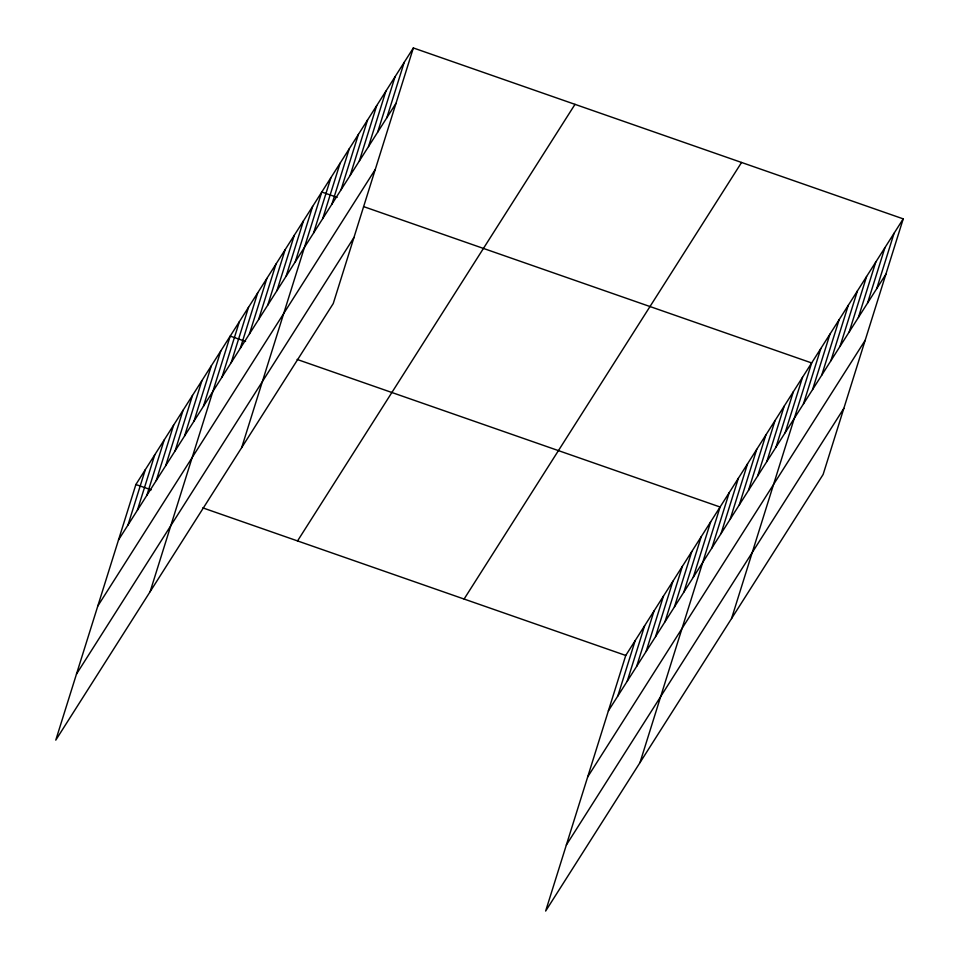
<?xml version="1.0" encoding="UTF-8"?>
<svg xmlns="http://www.w3.org/2000/svg" width="959" height="959" viewBox="0 0 959 959"><rect width="100%" height="100%" fill="white"/><g stroke="black" fill="none" stroke-linecap="round" stroke-linejoin="round"><path stroke-width="1.44" d="M413.353 47.95L135.878 484.523L55.778 740.132L333.252 303.547L413.353 47.95L903.222 218.868L823.122 474.477L545.647 911.05L625.747 655.453L903.222 218.868M127.955 525.076L145.312 469.682M137.389 510.236L154.747 454.842M146.823 495.395L164.181 439.989M156.257 480.543L173.615 425.149M165.691 465.702L183.049 410.308M175.125 450.862L192.483 395.468M184.56 436.021L201.917 380.615M193.994 421.169L211.352 365.775M203.428 406.328L220.786 350.934M150.119 591.691L230.22 336.094L245.552 341.44M222.02 377.079L239.378 321.685M231.179 362.67L248.537 307.276M240.325 348.261L257.695 292.867M249.484 333.852L266.842 278.458M258.642 319.455L276 264.049M267.801 305.046L285.159 249.652M276.959 290.637L294.317 235.243M286.118 276.228L303.476 220.834M295.264 261.819L312.634 206.425M241.68 447.625L321.78 192.016L337.112 197.374M313.581 233.013L330.939 177.607M322.739 218.604L340.097 163.21M331.898 204.195L349.256 148.801M341.044 189.786L358.414 134.392M350.203 175.377L367.561 119.983M359.361 160.968L376.719 105.574M368.52 146.571L385.878 91.165M377.678 132.162L395.036 76.768M386.837 117.753L404.195 62.359M617.824 696.006L635.182 640.6M627.258 681.154L644.616 625.759M636.692 666.313L654.05 610.919M646.126 651.473L663.484 596.078M655.56 636.62L672.918 581.226M664.995 621.78L682.352 566.385M674.429 606.939L691.787 551.545M683.863 592.099L701.221 536.704M693.297 577.246L710.655 521.852M639.989 762.609L720.089 507.011L297.11 359.433M711.89 547.997L729.248 492.602M721.048 533.6L738.406 478.193M730.195 519.191L747.564 463.796M739.353 504.782L756.711 449.387M748.511 490.373L765.869 434.978M757.67 475.964L775.028 420.569M766.828 461.555L784.186 406.16M775.987 447.158L793.345 391.752M785.133 432.749L802.503 377.355M731.549 618.543L811.65 362.946L363.593 206.605M803.45 403.931L820.808 348.537M812.609 389.522L829.967 334.128M821.767 375.113L839.125 319.719M830.914 360.716L848.283 305.31M840.072 346.307L857.43 290.913M849.23 331.898L866.588 276.504M858.389 317.489L875.747 262.095M867.547 303.08L884.905 247.686M876.706 288.671L894.064 233.277M118.52 539.917L395.983 103.344M97.818 605.992L375.281 169.419M76.492 674.057L353.955 237.484M297.542 540.924L575.004 104.351M464.096 599.039L741.559 162.467M608.39 710.847L885.852 274.274M587.687 776.91L865.15 340.337M566.361 844.987L843.824 408.402M135.878 484.523L151.21 489.869M202.781 507.862L625.747 655.453"/></g></svg>
